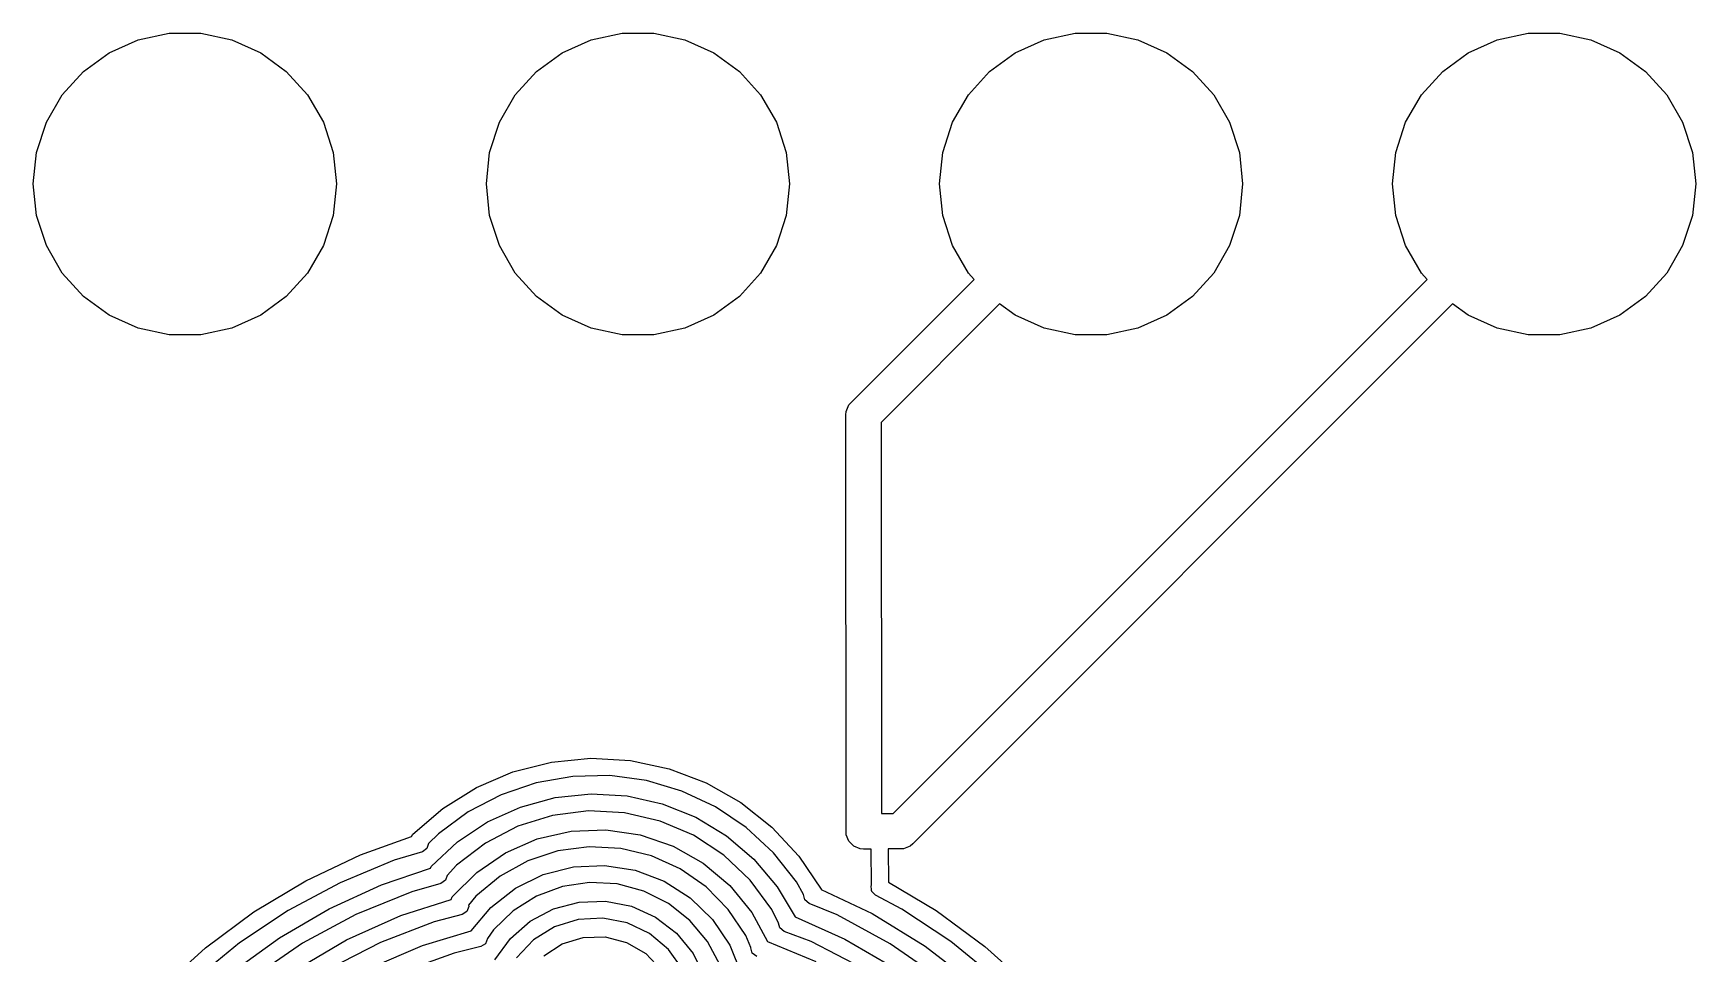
# Model space of a CAD drawing. Extents: x 108.1 to 155.9, y -81.1 to -32.1.
# Drawn here: x 145.61 to 154.94, y -70.82 to -65.65 of the extents above; entities that cross this region are included whole.
import ezdxf

# ---------------------------------------------------------------- set-up
doc = ezdxf.new("R2010")
doc.units = 0
doc.layers.add('BLACK', color=7, linetype='CONTINUOUS')

msp = doc.modelspace()

# ---------------------------------------------------------------- linework, layer by layer
at = {"layer": 'BLACK', "linetype": 'CONTINUOUS'}
for p, q in [((146.04, -65.763878), (146.202336, -65.691602)), ((146.202336, -65.691602), (146.376151, -65.654656)), ((146.376151, -65.654656), (146.553849, -65.654656)), ((146.553849, -65.654656), (146.727664, -65.691602)), ((146.727664, -65.691602), (146.89, -65.763878)), ((148.58, -65.763878), (148.742336, -65.691602)), ((148.742336, -65.691602), (148.916151, -65.654656)), ((148.916151, -65.654656), (149.093849, -65.654656)), ((149.093849, -65.654656), (149.267664, -65.691602)), ((149.267664, -65.691602), (149.43, -65.763878)), ((151.12, -65.763878), (151.282336, -65.691602)), ((151.282336, -65.691602), (151.456151, -65.654656)), ((151.456151, -65.654656), (151.633849, -65.654656)), ((151.633849, -65.654656), (151.807664, -65.691602)), ((151.807664, -65.691602), (151.97, -65.763878)), ((153.66, -65.763878), (153.822336, -65.691602)), ((153.822336, -65.691602), (153.996151, -65.654656)), ((153.996151, -65.654656), (154.173849, -65.654656)), ((154.173849, -65.654656), (154.347664, -65.691602)), ((154.347664, -65.691602), (154.51, -65.763878)), ((145.896239, -65.868327), (146.04, -65.763878)), ((146.89, -65.763878), (147.033761, -65.868327)), ((148.436239, -65.868327), (148.58, -65.763878)), ((149.43, -65.763878), (149.573761, -65.868327)), ((150.976239, -65.868327), (151.12, -65.763878)), ((151.97, -65.763878), (152.113761, -65.868327)), ((153.516239, -65.868327), (153.66, -65.763878)), ((154.51, -65.763878), (154.653761, -65.868327)), ((145.777336, -66.000383), (145.896239, -65.868327)), ((147.033761, -65.868327), (147.152664, -66.000383)), ((148.317336, -66.000383), (148.436239, -65.868327)), ((149.573761, -65.868327), (149.692664, -66.000383)), ((150.857336, -66.000383), (150.976239, -65.868327)), ((152.113761, -65.868327), (152.232664, -66.000383)), ((153.397336, -66.000383), (153.516239, -65.868327)), ((154.653761, -65.868327), (154.772664, -66.000383)), ((145.688486, -66.154274), (145.777336, -66.000383)), ((147.152664, -66.000383), (147.241514, -66.154274)), ((148.228486, -66.154274), (148.317336, -66.000383)), ((149.692664, -66.000383), (149.781514, -66.154274)), ((150.768486, -66.154274), (150.857336, -66.000383)), ((152.232664, -66.000383), (152.321514, -66.154274)), ((153.308486, -66.154274), (153.397336, -66.000383)), ((154.772664, -66.000383), (154.861514, -66.154274)), ((145.633575, -66.323275), (145.688486, -66.154274)), ((147.241514, -66.154274), (147.296425, -66.323275)), ((148.173575, -66.323275), (148.228486, -66.154274)), ((149.781514, -66.154274), (149.836425, -66.323275)), ((150.713575, -66.323275), (150.768486, -66.154274)), ((152.321514, -66.154274), (152.376425, -66.323275)), ((153.253575, -66.323275), (153.308486, -66.154274)), ((154.861514, -66.154274), (154.916425, -66.323275)), ((145.615, -66.5), (145.633575, -66.323275)), ((147.296425, -66.323275), (147.315, -66.5)), ((148.155, -66.5), (148.173575, -66.323275)), ((149.836425, -66.323275), (149.855, -66.5)), ((150.695, -66.5), (150.713575, -66.323275)), ((152.376425, -66.323275), (152.395, -66.5)), ((153.235, -66.5), (153.253575, -66.323275)), ((154.916425, -66.323275), (154.935, -66.5)), ((145.633575, -66.676725), (145.615, -66.5)), ((147.315, -66.5), (147.296425, -66.676725)), ((148.173575, -66.676725), (148.155, -66.5)), ((149.855, -66.5), (149.836425, -66.676725)), ((150.713575, -66.676725), (150.695, -66.5)), ((152.395, -66.5), (152.376425, -66.676725)), ((153.253575, -66.676725), (153.235, -66.5)), ((154.935, -66.5), (154.916425, -66.676725)), ((145.688486, -66.845726), (145.633575, -66.676725)), ((147.296425, -66.676725), (147.241514, -66.845726)), ((148.228486, -66.845726), (148.173575, -66.676725)), ((149.836425, -66.676725), (149.781514, -66.845726)), ((150.768486, -66.845726), (150.713575, -66.676725)), ((152.376425, -66.676725), (152.321514, -66.845726)), ((153.308486, -66.845726), (153.253575, -66.676725)), ((154.916425, -66.676725), (154.861514, -66.845726)), ((145.777336, -66.999617), (145.688486, -66.845726)), ((147.241514, -66.845726), (147.152664, -66.999617)), ((148.317336, -66.999617), (148.228486, -66.845726)), ((149.781514, -66.845726), (149.692664, -66.999617)), ((150.857336, -66.999617), (150.768486, -66.845726)), ((152.321514, -66.845726), (152.232664, -66.999617)), ((153.397336, -66.999617), (153.308486, -66.845726)), ((154.861514, -66.845726), (154.772664, -66.999617)), ((145.896239, -67.131673), (145.777336, -66.999617)), ((147.152664, -66.999617), (147.033761, -67.131673)), ((148.436239, -67.131673), (148.317336, -66.999617)), ((149.692664, -66.999617), (149.573761, -67.131673)), ((150.889498, -67.035337), (150.857336, -66.999617)), ((152.232664, -66.999617), (152.113761, -67.131673)), ((153.429116, -67.034913), (153.397336, -66.999617)), ((154.772664, -66.999617), (154.653761, -67.131673)), ((150.186853, -67.739443), (150.889498, -67.035337)), ((150.435928, -70.030334), (153.429116, -67.034913)), ((146.04, -67.236122), (145.896239, -67.131673)), ((147.033761, -67.131673), (146.89, -67.236122)), ((148.58, -67.236122), (148.436239, -67.131673)), ((149.573761, -67.131673), (149.43, -67.236122)), ((151.032462, -67.172521), (150.36813, -67.838234)), ((153.571987, -67.172176), (150.545711, -70.200711)), ((151.12, -67.236122), (151.032462, -67.172521)), ((152.113761, -67.131673), (151.97, -67.236122)), ((153.66, -67.236122), (153.571987, -67.172176)), ((154.653761, -67.131673), (154.51, -67.236122)), ((146.202336, -67.308398), (146.04, -67.236122)), ((146.89, -67.236122), (146.727664, -67.308398)), ((148.742336, -67.308398), (148.58, -67.236122)), ((149.43, -67.236122), (149.267664, -67.308398)), ((151.282336, -67.308398), (151.12, -67.236122)), ((151.97, -67.236122), (151.807664, -67.308398)), ((153.822336, -67.308398), (153.66, -67.236122)), ((154.51, -67.236122), (154.347664, -67.308398)), ((146.376151, -67.345344), (146.202336, -67.308398)), ((146.553849, -67.345344), (146.376151, -67.345344)), ((146.727664, -67.308398), (146.553849, -67.345344)), ((148.916151, -67.345344), (148.742336, -67.308398)), ((149.093849, -67.345344), (148.916151, -67.345344)), ((149.267664, -67.308398), (149.093849, -67.345344)), ((151.456151, -67.345344), (151.282336, -67.308398)), ((151.633849, -67.345344), (151.456151, -67.345344)), ((151.807664, -67.308398), (151.633849, -67.345344)), ((153.996151, -67.345344), (153.822336, -67.308398)), ((154.173849, -67.345344), (153.996151, -67.345344)), ((154.347664, -67.308398), (154.173849, -67.345344)), ((150.171921, -67.775491), (150.186853, -67.739443)), ((150.17, -67.795), (150.171921, -67.775491)), ((150.171921, -70.148909), (150.17, -67.795)), ((150.36813, -67.838234), (150.369919, -70.030899)), ((148.099391, -69.884386), (148.303916, -69.796943)), ((148.303916, -69.796943), (148.51941, -69.741811)), ((148.51941, -69.741811), (148.740801, -69.720287)), ((148.740801, -69.720287), (148.962878, -69.732878)), ((148.962878, -69.732878), (149.180417, -69.779289)), ((149.180417, -69.779289), (149.388298, -69.858425)), ((147.910646, -70.002083), (148.099391, -69.884386)), ((148.434405, -69.858269), (148.237724, -69.925032)), ((148.638984, -69.822374), (148.434405, -69.858269)), ((148.846645, -69.818191), (148.638984, -69.822374)), ((149.052503, -69.84582), (148.846645, -69.818191)), ((149.251713, -69.904609), (149.052503, -69.84582)), ((149.388298, -69.858425), (149.581629, -69.968427)), ((148.237724, -69.925032), (148.053569, -70.021093)), ((148.345829, -69.99416), (148.540901, -69.941166)), ((148.540901, -69.941166), (148.741963, -69.920306)), ((148.741963, -69.920306), (148.943759, -69.932128)), ((148.943759, -69.932128), (149.14101, -69.97632)), ((149.14101, -69.97632), (149.32856, -70.051729)), ((149.439587, -69.993176), (149.251713, -69.904609)), ((149.611705, -70.109436), (149.439587, -69.993176)), ((149.581629, -69.968427), (149.75586, -70.106703)), ((147.742124, -70.147263), (147.910646, -70.002083)), ((148.053569, -70.021093), (147.886273, -70.144189)), ((147.993775, -70.190207), (148.16185, -70.077904)), ((148.16185, -70.077904), (148.345829, -69.99416)), ((148.525116, -70.041872), (148.330725, -70.102442)), ((148.727126, -70.016395), (148.525116, -70.041872)), ((148.930469, -70.026806), (148.727126, -70.016395)), ((149.12882, -70.072781), (148.930469, -70.026806)), ((149.316009, -70.152888), (149.12882, -70.072781)), ((149.32856, -70.051729), (149.501503, -70.156381)), ((150.369919, -70.030899), (150.435928, -70.030334)), ((147.448707, -70.263045), (147.735513, -70.160314)), ((147.735513, -70.160314), (147.742123, -70.147262)), ((147.742123, -70.147262), (147.742124, -70.147263)), ((147.886273, -70.144189), (147.831279, -70.199441)), ((148.330725, -70.102442), (148.149999, -70.196224)), ((148.261934, -70.251104), (148.440438, -70.17306)), ((148.440438, -70.17306), (148.630287, -70.129337)), ((148.630287, -70.129337), (148.824947, -70.121439)), ((148.824947, -70.121439), (149.017714, -70.149638)), ((149.017714, -70.149638), (149.201954, -70.212965)), ((149.486212, -70.264637), (149.316009, -70.152888)), ((149.501503, -70.156381), (149.655316, -70.28754)), ((149.764015, -70.250654), (149.611705, -70.109436)), ((149.75586, -70.106703), (149.906892, -70.270002)), ((150.171921, -70.149509), (150.171921, -70.148909)), ((150.186853, -70.185557), (150.171921, -70.149509)), ((147.142775, -70.407856), (147.448707, -70.263045)), ((147.796418, -70.244592), (147.638989, -70.292406)), ((147.821764, -70.226915), (147.796418, -70.244593)), ((147.796418, -70.244593), (147.796418, -70.244592)), ((147.831279, -70.199441), (147.821764, -70.226915)), ((147.845999, -70.328132), (147.993775, -70.190207)), ((148.149999, -70.196224), (147.98856, -70.320298)), ((148.100921, -70.360782), (148.261934, -70.251104)), ((148.555876, -70.240269), (148.387801, -70.29583)), ((148.731322, -70.216714), (148.555876, -70.240269)), ((148.9081, -70.225978), (148.731322, -70.216714)), ((149.080124, -70.26774), (148.9081, -70.225978)), ((149.241471, -70.340564), (149.080124, -70.26774)), ((149.201954, -70.212965), (149.371323, -70.309239)), ((149.634134, -70.40455), (149.486212, -70.264637)), ((149.892933, -70.413506), (149.764015, -70.250654)), ((149.906892, -70.270002), (150.03117, -70.45448)), ((150.214443, -70.213147), (150.186853, -70.185557)), ((150.250491, -70.228079), (150.214443, -70.213147)), ((150.27, -70.23), (150.250491, -70.228079)), ((150.311486, -70.229645), (150.27, -70.23)), ((150.314225, -70.431495), (150.311486, -70.229645)), ((150.494509, -70.228079), (150.407884, -70.22882)), ((150.407884, -70.22882), (150.410431, -70.416512)), ((150.530557, -70.213147), (150.494509, -70.228079)), ((150.545711, -70.200711), (150.530557, -70.213147)), ((147.638989, -70.292406), (147.335019, -70.41843)), ((147.567464, -70.430661), (147.84208, -70.336793)), ((147.84208, -70.336793), (147.845998, -70.328131)), ((147.845998, -70.328131), (147.845999, -70.328132)), ((147.98856, -70.320298), (147.935813, -70.378071)), ((147.962941, -70.498319), (148.100921, -70.360782)), ((148.387801, -70.29583), (148.232884, -70.381485)), ((148.474378, -70.373066), (148.642869, -70.329563)), ((148.642869, -70.329563), (148.816689, -70.321285)), ((148.816689, -70.321285), (148.988552, -70.348579)), ((148.988552, -70.348579), (149.151254, -70.410301)), ((149.386587, -70.441941), (149.241471, -70.340564)), ((149.371323, -70.309239), (149.519992, -70.435144)), ((149.655316, -70.28754), (149.785977, -70.441776)), ((146.852506, -70.581949), (147.142775, -70.407856)), ((147.335019, -70.41843), (147.044861, -70.573634)), ((147.274018, -70.564773), (147.567464, -70.430661)), ((147.900369, -70.42242), (147.737321, -70.469187)), ((147.925979, -70.405128), (147.900369, -70.42242)), ((147.935813, -70.378071), (147.925979, -70.405128)), ((148.232884, -70.381485), (148.096458, -70.494285)), ((148.181109, -70.557053), (148.318277, -70.44997)), ((148.318277, -70.44997), (148.474378, -70.373066)), ((148.58154, -70.440071), (148.436839, -70.493747)), ((148.734139, -70.416987), (148.58154, -70.440071)), ((148.888242, -70.425465), (148.734139, -70.416987)), ((149.037389, -70.465148), (148.888242, -70.425465)), ((149.151254, -70.410301), (149.297977, -70.503865)), ((149.510477, -70.568383), (149.386587, -70.441941)), ((149.519992, -70.435144), (149.642841, -70.586348)), ((149.755175, -70.568276), (149.634134, -70.40455)), ((149.785977, -70.441776), (149.887024, -70.609986)), ((149.933806, -70.485524), (149.892933, -70.413506)), ((150.03117, -70.45448), (150.031171, -70.454479)), ((150.031171, -70.454479), (150.031596, -70.456556)), ((150.031596, -70.456556), (150.317805, -70.592239)), ((150.311562, -70.436527), (150.314225, -70.431495)), ((150.314581, -70.457736), (150.311562, -70.436527)), ((150.314672, -70.464371), (150.314581, -70.457736)), ((150.410431, -70.416512), (150.676339, -70.574524)), ((147.737321, -70.469187), (147.423202, -70.597316)), ((147.675996, -70.602957), (147.957418, -70.512145)), ((147.957418, -70.512145), (147.962941, -70.498318)), ((147.962941, -70.498318), (147.962941, -70.498319)), ((148.056174, -70.551683), (148.044973, -70.580483)), ((148.096458, -70.494285), (148.054364, -70.54481)), ((148.054364, -70.54481), (148.056174, -70.551683)), ((148.436839, -70.493747), (148.306101, -70.575768)), ((148.532093, -70.565104), (148.675004, -70.52698)), ((148.675004, -70.52698), (148.822835, -70.522152)), ((148.822835, -70.522152), (148.967929, -70.550869)), ((148.967929, -70.550869), (149.102775, -70.611646)), ((149.175329, -70.534373), (149.037389, -70.465148)), ((149.296281, -70.630239), (149.175329, -70.534373)), ((149.297977, -70.503865), (149.422572, -70.625347)), ((149.941084, -70.515349), (149.933806, -70.485524)), ((149.964656, -70.535331), (149.941084, -70.515349)), ((150.121278, -70.599608), (149.964656, -70.535331)), ((150.315667, -70.465361), (150.314672, -70.464371)), ((150.315918, -70.46712), (150.315667, -70.465361)), ((150.337424, -70.48931), (150.315918, -70.46712)), ((150.337423, -70.489311), (150.337424, -70.48931)), ((150.483393, -70.566623), (150.337423, -70.489311)), ((146.580693, -70.783647), (146.852506, -70.581949)), ((147.044861, -70.573634), (146.771308, -70.756524)), ((146.995315, -70.727319), (147.274018, -70.564773)), ((147.423202, -70.597316), (147.124659, -70.758435)), ((147.37156, -70.73949), (147.675996, -70.602957)), ((147.86269, -70.638279), (147.560995, -70.754208)), ((148.018983, -70.597199), (147.86269, -70.638279)), ((148.044973, -70.580483), (148.018983, -70.5972)), ((148.018983, -70.5972), (148.018983, -70.597199)), ((148.069148, -70.689206), (148.181109, -70.557053)), ((148.306101, -70.575768), (148.194807, -70.682694)), ((148.289989, -70.731721), (148.401501, -70.63455)), ((148.401501, -70.63455), (148.532093, -70.565104)), ((148.670272, -70.624674), (148.538027, -70.666497)), ((148.808759, -70.616987), (148.670272, -70.624674)), ((148.944819, -70.643916), (148.808759, -70.616987)), ((149.069937, -70.703777), (148.944819, -70.643916)), ((149.102775, -70.611646), (149.220389, -70.701334)), ((149.395175, -70.748727), (149.296281, -70.630239)), ((149.422572, -70.625347), (149.519815, -70.769658)), ((149.608875, -70.715535), (149.510477, -70.568383)), ((149.642841, -70.586348), (149.730942, -70.74897)), ((149.793159, -70.644743), (149.755175, -70.568276)), ((149.800511, -70.672031), (149.793159, -70.644743)), ((149.887024, -70.609986), (150.165557, -70.734345)), ((150.419011, -70.760864), (150.121278, -70.599608)), ((150.317805, -70.592239), (150.615196, -70.774602)), ((150.758739, -70.749168), (150.483393, -70.566623)), ((150.676339, -70.574524), (150.949972, -70.776011)), ((146.734102, -70.916698), (146.995315, -70.727319)), ((147.797483, -70.771062), (148.069148, -70.689206)), ((148.16221, -70.732176), (148.150426, -70.760743)), ((148.194807, -70.682694), (148.161854, -70.730704)), ((148.161854, -70.730704), (148.16221, -70.732176)), ((148.203333, -70.851587), (148.289989, -70.731721)), ((148.538027, -70.666497), (148.420304, -70.739839)), ((148.580396, -70.761895), (148.698513, -70.725715)), ((148.698513, -70.725715), (148.822018, -70.723018)), ((148.822018, -70.723018), (148.941602, -70.754005)), ((149.176279, -70.792822), (149.069937, -70.703777)), ((149.220389, -70.701334), (149.314682, -70.815289)), ((149.637545, -70.782581), (149.608875, -70.715535)), ((149.824553, -70.691445), (149.800511, -70.672031)), ((149.975838, -70.749221), (149.824553, -70.691445)), ((150.165557, -70.734345), (150.454118, -70.903216)), ((146.329953, -71.01101), (146.580693, -70.783647)), ((146.771308, -70.756524), (146.516992, -70.965339)), ((147.124659, -70.758435), (146.845143, -70.95068)), ((147.083858, -70.90846), (147.37156, -70.73949)), ((147.560995, -70.754208), (147.273767, -70.902398)), ((147.506352, -70.895456), (147.797483, -70.771062)), ((147.975423, -70.812925), (147.687837, -70.917325)), ((148.124102, -70.776928), (147.975423, -70.812925)), ((148.150426, -70.760743), (148.124102, -70.776927)), ((148.124102, -70.776927), (148.124102, -70.776928)), ((148.420304, -70.739839), (148.324471, -70.840107)), ((148.476568, -70.82883), (148.580396, -70.761895)), ((148.941602, -70.754005), (149.048254, -70.816342)), ((149.048254, -70.816342), (149.133936, -70.905332)), ((149.25719, -70.905477), (149.176279, -70.792822)), ((149.314682, -70.815289), (149.380772, -70.947612)), ((149.467866, -70.884873), (149.395175, -70.748727)), ((149.519815, -70.769658), (149.585631, -70.930747)), ((149.637026, -70.784093), (149.637545, -70.782581)), ((149.646067, -70.813642), (149.637026, -70.784093)), ((149.670751, -70.832234), (149.646067, -70.813642)), ((149.730942, -70.74897), (150.00221, -70.859752)), ((150.26391, -70.897259), (149.975838, -70.749221)), ((150.697744, -70.953104), (150.419011, -70.760864)), ((150.615196, -70.774602), (150.891326, -70.987791)), ((151.014791, -70.957915), (150.758739, -70.749168)), ((150.949972, -70.776011), (151.202456, -71.003441))]:
    msp.add_line(p, q, dxfattribs=at)

doc.saveas('drawing.dxf')
